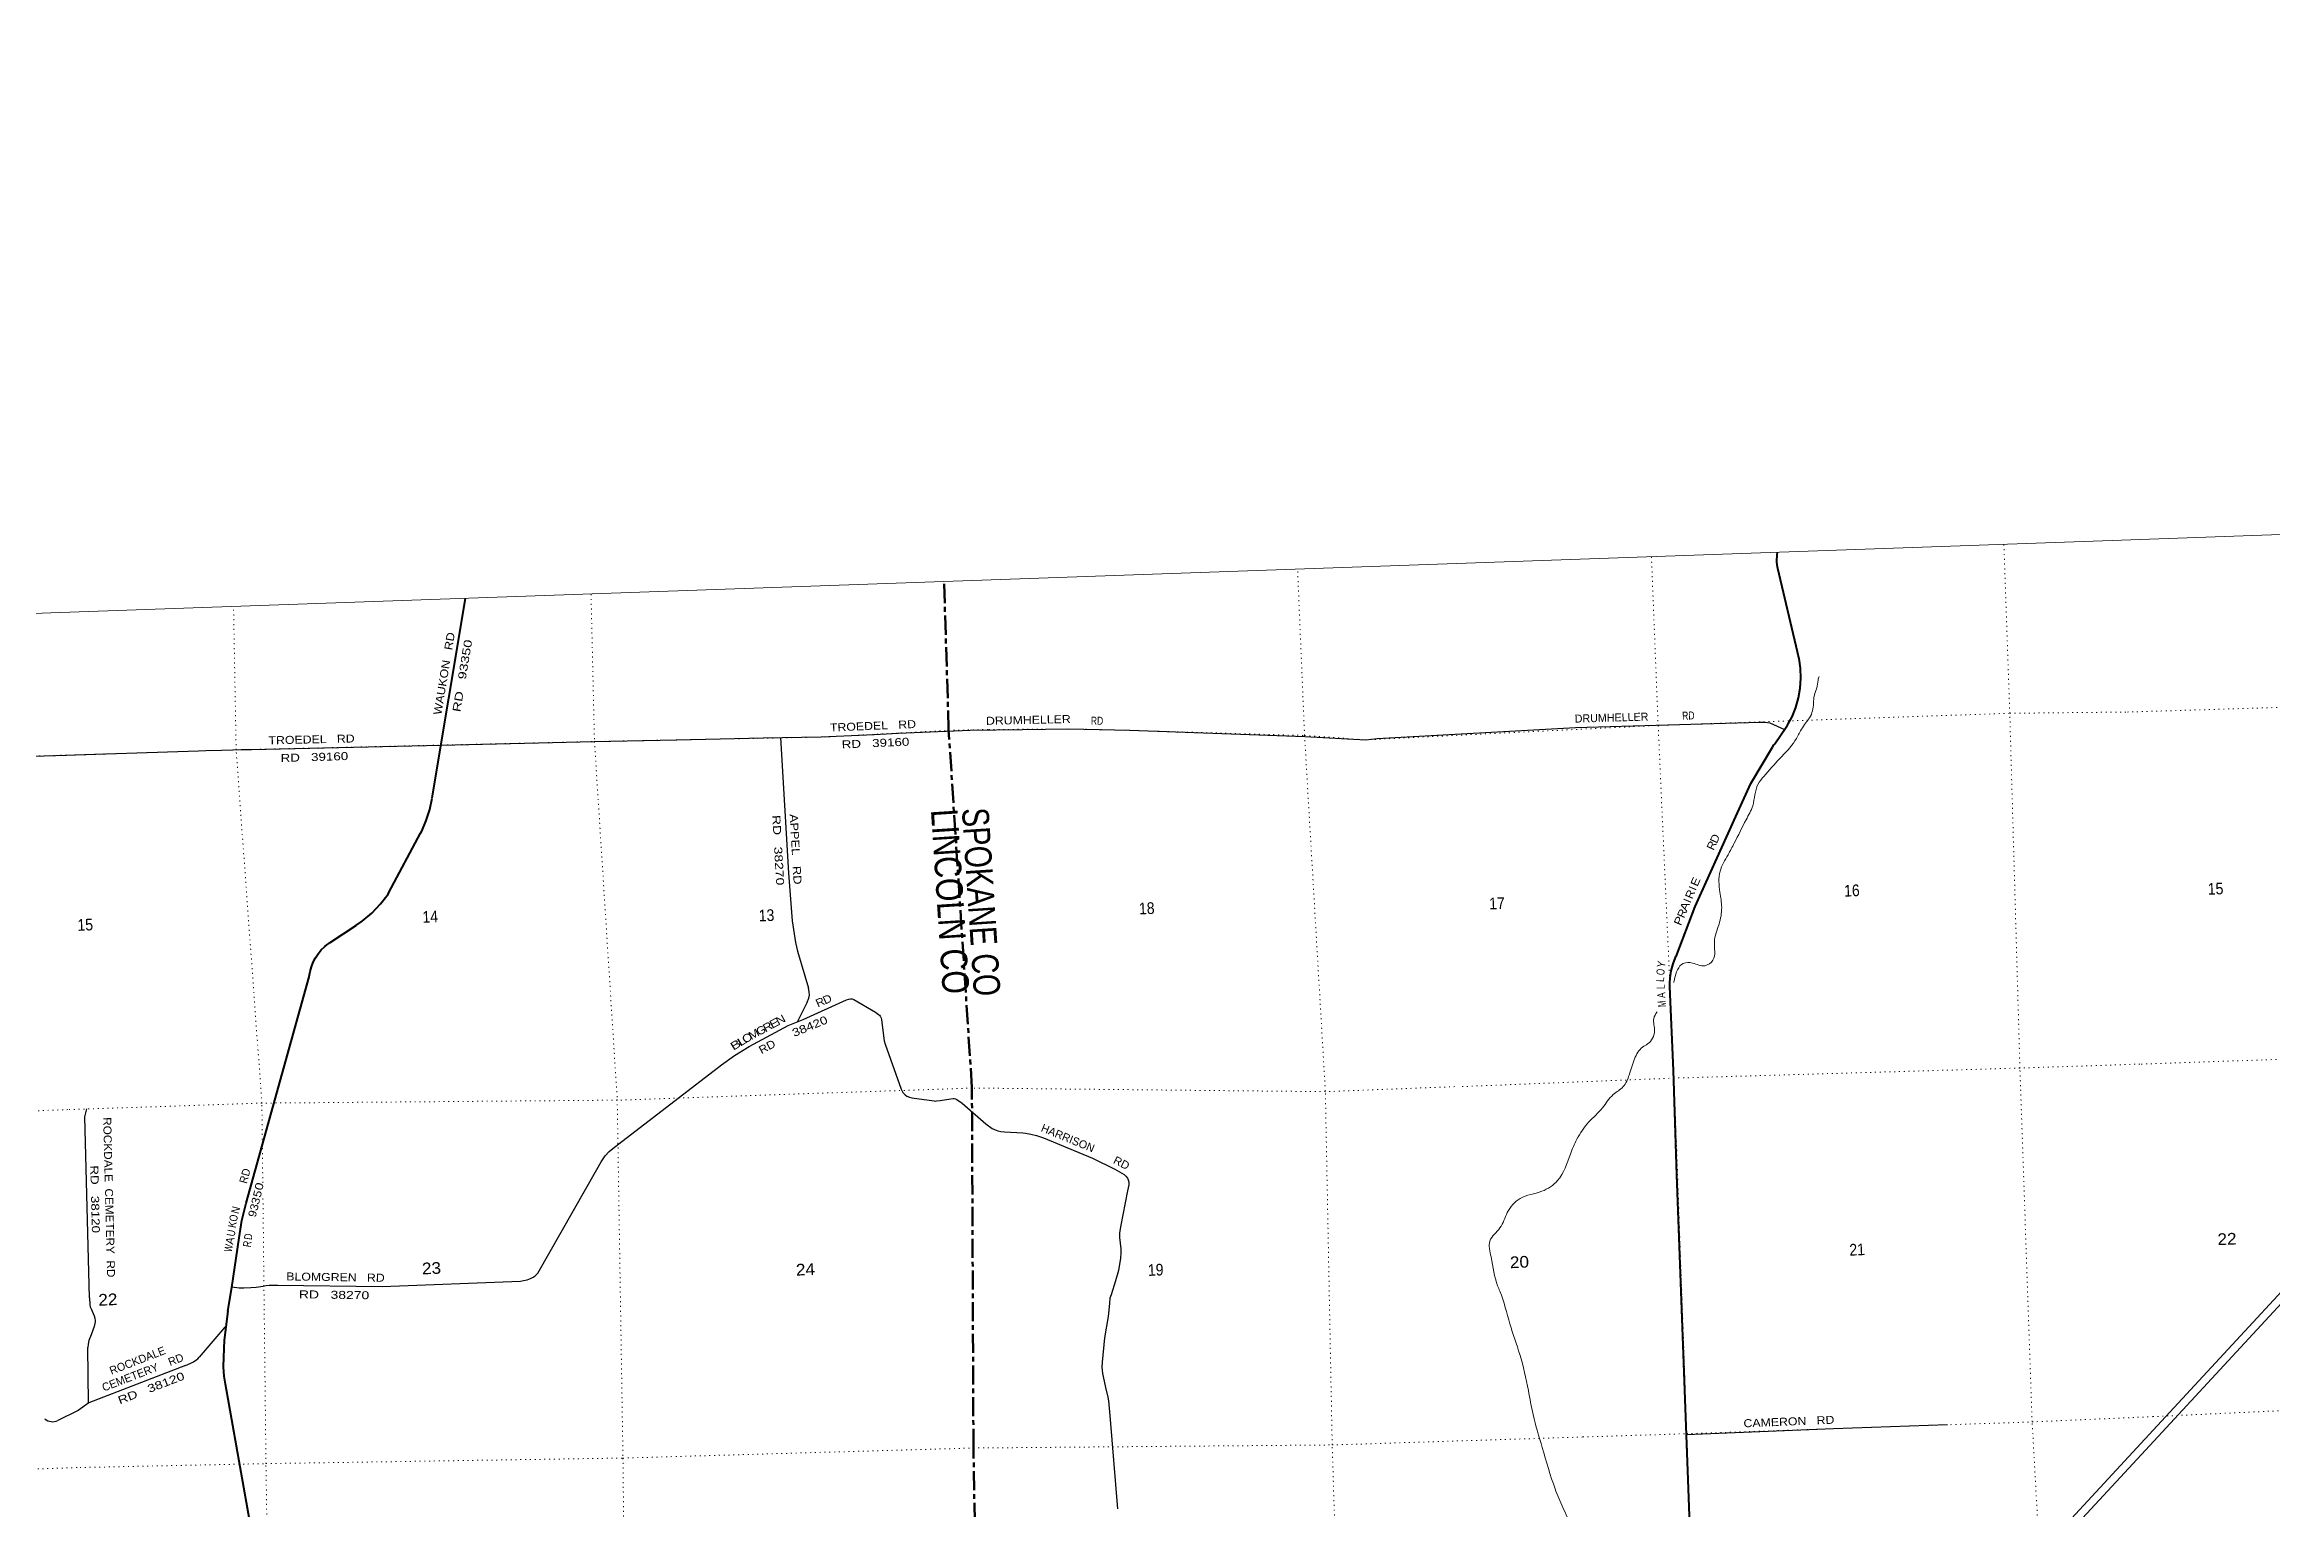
# Model space of a CAD drawing. Header units: feet. Extents: x 745759 to 1002271, y -170898 to 32007.
# Drawn here: x 776727 to 810130, y -72 to 21882 of the extents above; entities that cross this region are included whole.
import ezdxf
from ezdxf.enums import TextEntityAlignment as Align

# ---------------------------------------------------------------- set-up
doc = ezdxf.new("R2010")
doc.units = ezdxf.units.FT
doc.header["$LTSCALE"] = 48
doc.linetypes.add('DOTTED', pattern=[1.5, 0.3, -1.2])
doc.linetypes.add('LONG_DASH_SHORT_DASH', pattern=[9.9, 6, -1.2, 1.5, -1.2])
for name, color, linetype, lineweight in [('11', 7, 'LONG_DASH_SHORT_DASH', 60), ('18', 7, 'Continuous', 35), ('26', 7, 'Continuous', 40), ('29', 7, 'Continuous', 25), ('39', 7, 'Continuous', 13), ('4', 7, 'Continuous', 13), ('7', 7, 'DOTTED', 13)]:
    doc.layers.add(name, color=color, linetype=linetype, lineweight=lineweight)
for name, color, linetype in [('12', 7, 'Continuous'), ('27', 7, 'Continuous'), ('30', 7, 'Continuous')]:
    doc.layers.add(name, color=color, linetype=linetype)

msp = doc.modelspace()

# ---------------------------------------------------------------- linework, layer by layer
at = {"layer": '11'}
msp.add_lwpolyline([(791525.37, -32011.74), (791498.12, -31396.43), (791377.19, -26046.94), (791212.15, -20655.02), (791022.11, -15244.02), (790904.3, -9873.28), (790750.29, -4550.38), (790660.05, 834.71), (790637.32, 6241.84), (790288.23, 11605.6), (790219.22, 13822.99)], dxfattribs=at)
at = {"layer": '18'}
for points in [[(808357.75, 1103.99), (814965.58, 8241.51), (821155.48, 14926.85)], [(808363.69, 937.99), (815051.66, 8161.84), (821310.53, 14932.49)], [(799730.6, -8236.52), (800177.3, -7729.53), (801608.91, -6191.49), (808357.75, 1103.99)], [(799731.88, -8398.22), (800232.46, -7830.07), (800253.87, -7805.78), (800277.8, -7780.07), (801688.13, -6264.9), (808363.69, 937.99)]]:
    msp.add_lwpolyline(points, dxfattribs=at)
at = {"layer": '26'}
msp.add_line((782541.19, 10583.82), (783040.87, 13572.92), dxfattribs=at)
for points in [[(802043.01, 10196.06), (802322.53, 10800.73), (802647.89, 11346.31), (802667.83, 11378.66), (802679.95, 11396.31), (802851.23, 11645.69), (802869.74, 11672.64), (802881.95, 11695.69), (802938.4, 11802.26), (802993.95, 11940.38), (803034.76, 12083.56), (803060.39, 12230.22), (803070.54, 12378.76), (803065.11, 12527.54), (803044.16, 12674.94), (803032.82, 12725.46), (803027.21, 12750.48), (803021.33, 12775.46), (802727.65, 14023.49), (802721.08, 14051.43), (802715.24, 14073.49), (802714.56, 14084.08), (802711.75, 14118.82), (802711.75, 14157.32), (802713.62, 14204.26), (802717.38, 14236.18), (802718.88, 14263.89)], [(782366.87, 10052.05), (782383.78, 10085.2), (782452.87, 10244.96), (782504.89, 10411.08), (782539.26, 10581.72)], [(781397.65, 8671.22), (781490.98, 8737.1), (781634.76, 8857.92), (781765.13, 8993.11), (781860.41, 9115.24), (781880.02, 9140.38), (781893.27, 9165.24), (782366.78, 10054.07)], [(801198.85, 8205.75), (801486.54, 8956.16), (802048.6, 10206.38)], [(779753.53, 4507.05), (780697.92, 7902.9), (780698.38, 7907.1), (780710.43, 7979.86), (780730.02, 8050.95), (780756.94, 8119.62), (780790.89, 8185.09), (780831.49, 8246.65), (780878.3, 8303.63), (780930.82, 8355.41), (780963.22, 8381.27), (780988.82, 8401.7), (781013.22, 8417.86), (781405.42, 8677.6)], [(801545.07, -4170.12), (801457.05, -1661.88), (801211.83, 4930.16), (801162.03, 6498.54), (801107.89, 7757.39), (801106.63, 7786.6), (801107.64, 7807.39), (801111.52, 7887.66), (801127.59, 7991.81), (801154.46, 8093.71), (801191.83, 8192.25), (801196.93, 8203.65)], [(779645.19, 3986.21), (779685.54, 4246.74), (779753.62, 4505.03)], [(779477.28, 2888.2), (779534.56, 3239.48), (779645.19, 3986.21)], [(779416.63, 2196.06), (779426.25, 2449.62), (779479.29, 2888.29)], [(779442.28, 1789.93), (779422.41, 1910.75), (779413.24, 2051.35), (779416.63, 2196.06)], [(781413.75, -5789.53), (781462.81, -5687.2), (781504.28, -5572.19), (781533.5, -5453.47), (781550.15, -5332.36), (781554.05, -5210.16), (781545.16, -5088.23), (781523.57, -4967.89), (781489.52, -4850.47), (781443.38, -4737.25), (781385.66, -4629.48), (780176.17, -1857.53), (780082.16, -1578.58), (779935.52, -997.04), (779440.27, 1789.84)]]:
    msp.add_lwpolyline(points, dxfattribs=at)
at = {"layer": '29'}
for p, q in [((774341.4, 11148.74), (776894.02, 11220.27)), ((788167.38, 7520.08), (788020.89, 7230.14)), ((785341.39, 5397.22), (786882.91, 6583.19)), ((784124.62, 3455.22), (785009.7, 5011.83)), ((779453.94, 2678.67), (779048.52, 2198.42)), ((792683, 2805.26), (792628.26, 2488.36)), ((792698.63, 3000.13), (792683, 2805.26)), ((777386.9, 1509.91), (777376.46, 2341.21)), ((792628.26, 2488.36), (792591.86, 2119.85)), ((792622.24, 1836.9), (792640.49, 1740.93)), ((777231, 1397.53), (776927.62, 1249.53)), ((792705.94, 1322.12), (792821.96, -77.76))]:
    msp.add_line(p, q, dxfattribs=at)
for points in [[(782670.9, 11375.85), (784970.92, 11429.49), (786210.76, 11455.09), (787508.24, 11487.32), (788373.57, 11502.28), (789169.53, 11536.16), (789529.4, 11555.32), (790612.66, 11598.13), (791393.4, 11611.92), (792083.78, 11619.77), (793007.04, 11597.42), (795628.97, 11503.79), (796543.4, 11452.83), (796717.66, 11474.52), (799692.85, 11640.2), (802458.29, 11720.14)], [(802458.29, 11720.14), (802536.34, 11720.05), (802605.25, 11710.47), (802827.54, 11611.19)], [(776894.02, 11220.27), (777056.38, 11224.49), (777192.29, 11232.16), (778727.52, 11281.97), (779033.8, 11291.54), (779143.88, 11292.51), (779383.16, 11299.22), (779548.73, 11303.05), (779675.07, 11310.71), (779830.15, 11310.72), (782670.9, 11375.85)], [(787765.55, 11491.77), (787884.29, 9453.3), (787941.27, 8742.08)], [(787941.27, 8742.08), (787988.66, 8417.9), (788023.12, 8283.81), (788183.51, 7731.01)], [(788167.38, 7520.08), (788191.57, 7582.73), (788199.23, 7624.87), (788197.32, 7676.59), (788183.51, 7731.01)], [(787296.03, 6855.18), (787880.44, 7170.92), (788103.99, 7263.3), (788757.87, 7555.84)], [(788757.87, 7555.84), (788790.73, 7567.41), (788815.61, 7571.24), (788840.5, 7569.32), (788864.31, 7562.49), (789188.5, 7372.99), (789234.83, 7337.55), (789250.14, 7324.14), (789259.71, 7312.64), (789268.33, 7303.07), (789273.11, 7293.49), (789277.9, 7283.92), (789283.13, 7258.06), (789321.93, 6942.95), (789336.28, 6893.14), (789577.47, 6215.05), (789602.36, 6167.15), (789615.76, 6148.95), (789634.9, 6130.76), (789662.66, 6110.64), (789699.98, 6096.28), (789735.4, 6087.66), (790071.35, 6038.82), (790085.7, 6037.85), (790107.72, 6038.81), (790163.23, 6046.48), (790320.2, 6073.3), (790355.61, 6076.16), (790371.88, 6075.2), (790392.94, 6069.47), (790413.04, 6058.92), (790488.65, 6008.17), (790844.7, 5694.02)], [(786882.91, 6583.19), (787077.49, 6722.66), (787296.03, 6855.18)], [(777398.78, 3084.81), (777331.26, 5802.89), (777362.29, 5923.19)], [(790844.7, 5694.02), (790943.28, 5627.93), (790973.91, 5610.69), (791027.51, 5593.45), (791071.54, 5581.96), (791127.05, 5574.29), (791398.87, 5562.8), (791442.9, 5557.06), (791521.38, 5543.65), (791605.61, 5522.58), (791708.98, 5486.18), (792444.05, 5183.53), (792780.95, 5014.96), (792918.78, 4934.51), (792936.97, 4921.1), (792947.49, 4911.53), (792968.55, 4882.79), (792981.95, 4856.93), (792989.61, 4823.41), (792992.48, 4807.13), (792991.52, 4781.27), (792972.38, 4689.32), (792865.18, 4152.97)], [(785009.7, 5011.83), (785075.2, 5125.11), (785138.37, 5217.06), (785197.71, 5280.26), (785249.4, 5326.24), (785341.39, 5397.22)], [(792865.18, 4152.97), (792849.87, 4059.11), (792851.79, 3990.15), (792869.02, 3821.58), (792870.93, 3764.12), (792865.19, 3681.75), (792834.56, 3497.86), (792792.45, 3340.79), (792723.54, 3133.91), (792713.97, 3107.09), (792706.31, 3082.19), (792698.65, 3003.65)], [(783863.83, 3339.05), (783912.29, 3344.63), (783966.85, 3357.08), (783989.82, 3364.74), (784016.62, 3376.24), (784056.82, 3396.35), (784088.4, 3417.42), (784107.54, 3434.66), (784124.62, 3455.22)], [(777398.78, 3084.81), (777406.83, 2983.54), (777413.53, 2950.97), (777423.81, 2921.88), (777470.55, 2819.08), (777482.44, 2784.32), (777487.23, 2742.19), (777487.22, 2724.94), (777483.4, 2700.04), (777471.58, 2655.82), (777424.09, 2534.1), (777393.43, 2445.29), (777382.9, 2391.65), (777376.46, 2341.21)], [(779537.27, 3252.35), (779645.5, 3238.32), (779714.41, 3236.4), (779818.73, 3241.19), (779900.09, 3248.85), (780006.33, 3263.22), (780051.31, 3270.88), (780095.34, 3275.67), (780145.11, 3277.59), (780227.65, 3277.69)], [(780227.65, 3277.69), (781793.31, 3255.05), (783863.83, 3339.05)], [(778841.95, 2074.3), (777392.18, 1513.27), (777231, 1397.53)], [(778841.95, 2074.3), (778920.96, 2108.17), (778962.11, 2129.24), (779009.01, 2159.89), (779024.32, 2173.3), (779048.52, 2198.42)], [(792591.86, 2119.85), (792587.63, 2045.89), (792589.55, 2001.83), (792597.2, 1953.94), (792622.24, 1836.9)], [(792640.49, 1740.93), (792675.69, 1597.65), (792684.31, 1544.02), (792705.94, 1322.12)], [(801350.14, 1039.07), (803559.35, 1129.1), (805268.52, 1187.3)]]:
    msp.add_lwpolyline(points, dxfattribs=at)
msp.add_arc((776845.86, 1401.9), 172.92, 228.35059, 298.21812, dxfattribs=at)
at = {"layer": '39'}
for points in [[(803262, 12004.95), (803273, 12123.95), (803311, 12233.95), (803329, 12347.95), (803343, 12406.95)], [(801163.31, 7815.04), (801177, 7871.95), (801307, 8102.95), (801446, 8106.95), (801631, 8067.95), (801751, 8150.95), (801774, 8423.95), (801843, 8688.95), (801883, 8942.95), (801856, 9168.95), (801860, 9483.95), (801978, 9730.95), (802072, 9905.95), (802250, 10256.95), (802348, 10466.95), (802427, 10785.95), (802517, 10906.95), (802754, 11175.95), (802982, 11438.95), (803064, 11589.95), (803190.99, 11771.77), (803202, 11786.95), (803262, 12004.95)], [(797192.02, -4006.89), (797237, -3891.05), (797316, -3646.05), (797438, -3460.05), (797622, -3263.05), (797832, -3083.05), (797946, -3006.05), (798101, -2901.05), (798260, -2802.05), (798397, -2755.05), (798615, -2696.05), (798771, -2454.05), (798924, -2425.05), (799158, -2483.05), (799386, -2393.05), (799496, -2252.05), (799572, -2075.05), (799712, -1800.05), (799624, -1561.05), (799585, -1385.05), (799590, -1040.05), (799614, -612.05), (799612, -348.05), (799500, -58.05), (799385, 221.95), (799192, 840.95), (799054, 1335.95), (798984, 1695.95), (798856, 2236.95), (798706, 2694.95), (798556, 3188.95), (798523, 3265.95), (798424, 3699.95), (798406, 3938.95), (798558, 4134.95), (798668, 4364.95), (798861, 4577.95), (799185, 4684.95), (799423, 4845.95), (799615, 5242.95), (799711, 5463.95), (799892, 5724.95), (800094, 5934.95), (800257, 6134.95), (800406, 6253.95), (800496, 6427.95), (800577, 6671.95), (800697, 6847.95), (800772, 6894.95), (800877, 7086.95), (800864, 7273.95), (800913.13, 7377.91)]]:
    msp.add_spline(points, degree=3, dxfattribs=at)
at = {"layer": '4'}
msp.add_lwpolyline([(745759.19, 12310.89), (776820.48, 13358.05), (807880.31, 14447.96), (838938.61, 15580.58), (869995.32, 16755.93), (901050.39, 17973.99), (932103.74, 19234.78), (963155.34, 20538.27), (994205.12, 21881.75), (1002271.19, -161246.56), (970969.51, -162603.69), (939665.99, -163917.76), (908360.69, -165188.77), (877053.68, -166416.71), (845745, -167601.59), (814434.73, -168743.41), (783122.91, -169842.15), (751809.62, -170897.82)], close=True, dxfattribs=at)
msp.add_lwpolyline([(745759.19, 12310.89), (776820.48, 13358.05), (807880.31, 14447.96), (838938.61, 15580.58), (869995.32, 16755.93), (901050.39, 17973.99), (932103.74, 19234.78), (963155.34, 20538.27), (994205.12, 21881.75), (1002271.19, -161246.56), (970969.51, -162603.69), (939665.99, -163917.76), (908360.69, -165188.77), (877053.68, -166416.71), (845745, -167601.59), (814434.73, -168743.41), (783122.91, -169842.15), (751809.62, -170897.82)], close=True, dxfattribs=at)
at = {"layer": '7'}
for p, q in [((801169.43, 6381.81), (797937, 6252.97)), ((797879.89, 6253.97), (795938.46, 6178.52)), ((780000.42, 4811.08), (779986.93, 6006.98)), ((780047.9, 600.45), (780003.06, 4576.58)), ((780131.41, -4768.81), (780047.9, 600.45))]:
    msp.add_line(p, q, dxfattribs=at)
for points in [[(807925.93, -31430.57), (807888.8, -30851.54), (807691.33, -25547.72), (807515.52, -20232.87), (807332.89, -14946.55), (807121.76, -9611.55), (806833.19, -4059.2), (806539.84, 1226.34), (806356.35, 6532.79), (806204.49, 11852.7), (806117.09, 14384.96)], [(800829.74, 14196.81), (800930.26, 11671.72), (801169.43, 6381.81), (801359.7, 1058.47), (801551.81, -4167.91), (801669.46, -9528.78), (802033.32, -15193.15), (802171.66, -20340.27), (802387.13, -25734.04), (802583.82, -31066.12), (802602.89, -31621.52)], [(795938.07, 6187.52), (795626.59, 11519.7), (795522.09, 14009.19)], [(779986.93, 6006.98), (779600.43, 11304.59), (779562.43, 13452.56)], [(784924.61, 13638.32), (784975.76, 11429.49), (785317.03, 6060.29), (785402.86, 684.13), (785461.91, -4678.13), (785533.9, -10019.08), (785678.05, -15434.67), (785838.51, -20813.74), (786048.26, -26214.76), (786216.76, -31547.11), (786248.31, -32190.83)], [(807968.63, 11872.02), (811705.83, 11984.9), (817029.87, 12289.11), (822311.23, 12490.6), (827631.24, 12639.02), (832970.31, 12809.84), (838292.18, 13005.44), (839033.15, 13042.85)], [(776894.02, 11220.27), (779600.43, 11304.59), (784975.76, 11429.49), (788426.42, 11496.89), (790288.62, 11596.6), (790890.37, 11610.09), (791909.07, 11616.09), (792422.74, 11612.22), (795626.59, 11519.7), (796535.61, 11454.4), (800930.26, 11671.72), (806204.49, 11852.7), (807968.63, 11872.02)], [(750744.02, 10381.9), (752968.54, 10437.39), (758271.07, 10482.35), (763598.27, 10687.32), (768940.91, 10852.55), (772509.19, 10987.77), (774341.4, 11148.74), (776895.05, 11220.3)], [(833157.91, 7524.35), (827814.73, 7291.66), (822486.49, 7148.03), (817185.09, 6998.18), (814649.53, 6907.69), (812004.85, 6722.45), (808156.55, 6591.37)], [(808156.55, 6591.37), (806356.35, 6532.79), (801169.43, 6381.81)], [(795938.46, 6178.52), (790637.71, 6232.84), (785317.42, 6051.29), (779986.93, 6006.98), (777076.5, 5908.97)], [(797020.27, -25915.02), (796881.79, -20532.02), (796731.04, -15377.37), (796453.48, -9717.59), (796208.28, -4422.47), (796041.03, 880.65), (795938.46, 6178.52)], [(777076.5, 5908.97), (774648.65, 5822.92), (769029.9, 5559.37), (763755.88, 5386.47), (758437.47, 5218.07), (753113.81, 5085.74), (747791.74, 4965.56), (746004.5, 4882.86)], [(808349.2, 1304.81), (812081.9, 1477.93), (817390.74, 1704.04), (822722.29, 1800.6), (828005.51, 1964.73), (833333.76, 2209.7), (838682.88, 2380.9), (839427.97, 2406.32)], [(796041.03, 880.65), (799799.03, 999.92), (801360.09, 1049.47)], [(801360.09, 1049.47), (806539.84, 1226.34), (808349.2, 1304.81)], [(777259.16, 542.05), (780047.9, 600.45), (785402.86, 684.13), (790660.05, 834.71), (796041.03, 880.65)], [(758374.02, -65.62), (758618.35, -57.79), (763906.15, 123.65), (769219.16, 332.15), (774681.8, 457.27), (777259.16, 542.05)]]:
    msp.add_lwpolyline(points, dxfattribs=at)

# ---------------------------------------------------------------- texts
at = {"layer": '12'}
for s, width, p in [('LINCOLN CO', 0.85, (790021.66, 10404.84)), ('SPOKANE CO', 0.8, (790485.78, 10422.92))]:
    msp.add_text(s, height=400, rotation=273.724, dxfattribs=dict(at, width=width)).set_placement(p)
at = {"layer": '27'}
for s, rotation, width, p in [('WAUKON   RD', 80.51, 1.15, (782677.25, 11822.26)), ('RD   93350', 80.511, 1.35, (782962.41, 11865.49)), ('D', 65.767, 1.1, (801810.28, 9891.91)), ('R', 65.767, 1.1, (801761.14, 9788.7)), ('E', 66.762, 1.2, (801519.34, 9245.13)), ('R', 66.762, 1.1, (801439.21, 9058.52)), ('P', 67.086, 1.2, (801269.86, 8659.11)), ('R', 67.086, 1.1, (801319.9, 8771.24)), ('A', 67.086, 1.2, (801358.47, 8875.73)), ('O', 83.229, 0.75, (801020.02, 7920.68)), ('Y', 79.948, 0.9, (801027.5, 8030.2)), ('L', 89.238, 0.75, (801019.84, 7824.98)), ('L', 90.515, 0.75, (801029.77, 7718.3)), ('A', 92.995, 0.8, (801040.22, 7585.12)), ('M', 92.995, 0.7, (801048.24, 7451))]:
    msp.add_text(s, height=120, rotation=rotation, dxfattribs=dict(at, width=width)).set_placement(p)
for rotation, p in [(66.974, (801413.82, 8999.02)), (66.762, (801493.81, 9185.68))]:
    msp.add_text('I', height=120, rotation=rotation, dxfattribs=at).set_placement(p)
for s, rotation, width, p in [('D', 74.459, 0.95, (779805.12, 4953.82)), ('R', 74.459, 0.95, (779774.74, 4844.57)), ('5', 74.459, 1.15, (779978.72, 4630.78)), ('0', 74.459, 1.25, (780002.88, 4741.6)), ('N', 75.234, 0.9, (779650.58, 4388.76)), ('9', 75.234, 1.1, (779904.94, 4333.67)), ('3', 75.234, 1.1, (779930.25, 4431.25)), ('3', 74.459, 1.15, (779951.9, 4524.96)), ('U', 79.304, 0.85, (779584.81, 4047.52)), ('K', 78.196, 0.9, (779602, 4174.32)), ('O', 81.196, 0.8, (779621.45, 4274.2)), ('D', 81.304, 0.8, (779841.39, 3995.83)), ('W', 78.304, 0.75, (779544.74, 3819.75)), ('R', 81.304, 0.8, (779826.29, 3885.78))]:
    msp.add_text(s, height=120, rotation=rotation, dxfattribs=dict(at, width=width)).set_placement(p, align=Align.CENTER)
msp.add_text('A', height=120, rotation=77.304, dxfattribs=at).set_placement((779565.95, 3931.53), align=Align.CENTER)
at = {"layer": '30'}
for s, rotation, width, p in [('TROEDEL   RD', 2.437, 1.15, (788509.98, 11578.15)), ('DRUMHELLER   ', 1.284, 1.15, (790849.13, 11679.18)), ('RD', 359.568, 0.8, (792420.35, 11682.24)), ('RD', 1.656, 0.8, (801291.86, 11756.45)), ('TROEDEL   RD', 1.313, 1.15, (780087.74, 11386.64)), ('RD   39160', 2.437, 1.25, (788686.64, 11325.05)), ('RD   39160', 1.785, 1.25, (780269.37, 11121.26)), ('RD   38270', 273.334, 1.3, (787641.63, 10323.25)), ('APPEL   RD', 273.334, 1.2, (787902.77, 10339.87)), ('38420', 22.452, 1.25, (787970.91, 6997.77)), ('RD', 28.381, 1.1, (787481.19, 6738.98)), ('ROCKDALE  CEMETERY  RD', 271.423, 1.1, (777606.11, 5794.23)), ('RD   38120', 271.423, 1.25, (777412.89, 5071.48)), ('RD', 333.419, 1.05, (792745.88, 5110.78)), ('BLOMGREN   RD', 359.172, 1.15, (780352.22, 3348.68)), ('RD   38270', 359.172, 1.3, (780541.17, 3080.17)), ('RD   38120', 21.155, 1.3, (777855.62, 1487.79)), ('CAMERON   RD', 2.334, 1.15, (802212.9, 1144.29))]:
    msp.add_text(s, height=120, rotation=rotation, dxfattribs=dict(at, width=width)).set_placement(p)
for s, rotation, p in [('DRUMHELLER', 1.656, (799680.28, 11712.41)), ('HARRISON', 337.622, (791662.64, 5588)), ('ROCKDALE', 21.155, (777730.22, 1932.15)), ('CEMETERY', 21.155, (777616.39, 1680.34)), ('RD', 21.155, (778610.16, 2063.54))]:
    msp.add_text(s, height=120, rotation=rotation, dxfattribs=at).set_placement(p)
for s, rotation, width, p in [('R', 24.103, 1.1, (788384.42, 7467.14)), ('D', 24.103, 1.1, (788492.39, 7511.2)), ('O', 31.232, 1.2, (787297.32, 6934.97)), ('M', 28.881, 1.15, (787394.73, 6988.19)), ('G', 28.381, 1.1, (787500.97, 7045.47)), ('R', 28.381, 1.2, (787600.73, 7099.37)), ('E', 28.381, 1.3, (787700.08, 7153.04)), ('N', 28.381, 1.2, (787795.26, 7204.46)), ('B', 31.232, 1.4, (787122.3, 6830.55)), ('L', 31.232, 1.55, (787218.67, 6887.61))]:
    msp.add_text(s, height=120, rotation=rotation, dxfattribs=dict(at, width=width)).set_placement(p, align=Align.CENTER)
at = {"layer": '7'}
for s, rotation, width, p in [('18', 2.49, 0.9, (793146.03, 8836.18)), ('17', 2.49, 0.9, (798399.73, 8910.6)), ('16', 2.49, 0.9, (803722.95, 9102.28)), ('15', 2.135, 0.9, (809177.47, 9130.91)), ('15', 2.49, 0.9, (777223.86, 8589.31)), ('14', 2.49, 0.9, (782397.81, 8709.89)), ('13', 2.49, 0.9, (787442.98, 8731.22)), ('22', 2.135, 1.1, (809323, 3877.35)), ('20', 2.49, 1.1, (798710.63, 3530.32)), ('21', 2.49, 0.9, (803802.19, 3718.44)), ('23', 2.49, 1.1, (782391.95, 3437.99)), ('24', 2.49, 1.1, (788000.86, 3419.35)), ('19', 2.49, 0.9, (793280.14, 3414.68)), ('22', 2.49, 1.1, (777537.48, 2967.55))]:
    msp.add_text(s, height=175, rotation=rotation, dxfattribs=dict(at, width=width)).set_placement(p)

doc.saveas('drawing.dxf')
